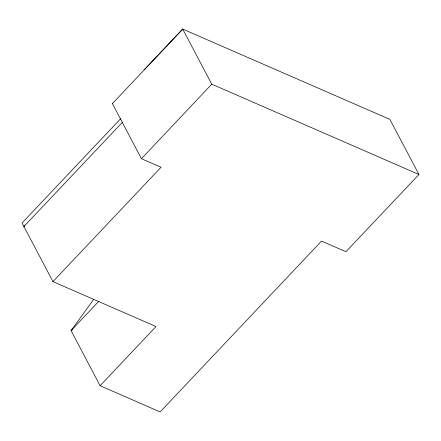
<?xml version="1.0" encoding="UTF-8"?>
<svg xmlns="http://www.w3.org/2000/svg" width="441" height="441" viewBox="0 0 441 441"><rect width="100%" height="100%" fill="white"/><g stroke="black" fill="none" stroke-linecap="round" stroke-linejoin="round"><path stroke-width="0.66" d="M181.637 30.826L182.706 29.073L389.905 119.401L418.95 174.493L345.942 251.717L321.528 241.084L160.144 411.927L100.113 385.726L71.067 330.634L93.63 299.433M112.4 103.618L182.706 29.073L211.752 84.165L418.95 174.493M112.383 103.585L141.445 158.71L211.752 84.165M144.642 69.402L182.706 29.073M120.74 118.618L22.05 222.992L52.953 281.606L155.998 326.549L100.113 385.726M122.587 122.124L23.908 226.514L24.801 225.566M52.953 281.606L161.064 167.244L141.445 158.71M98.773 301.297L71.067 330.634L72.219 329.885"/></g></svg>
